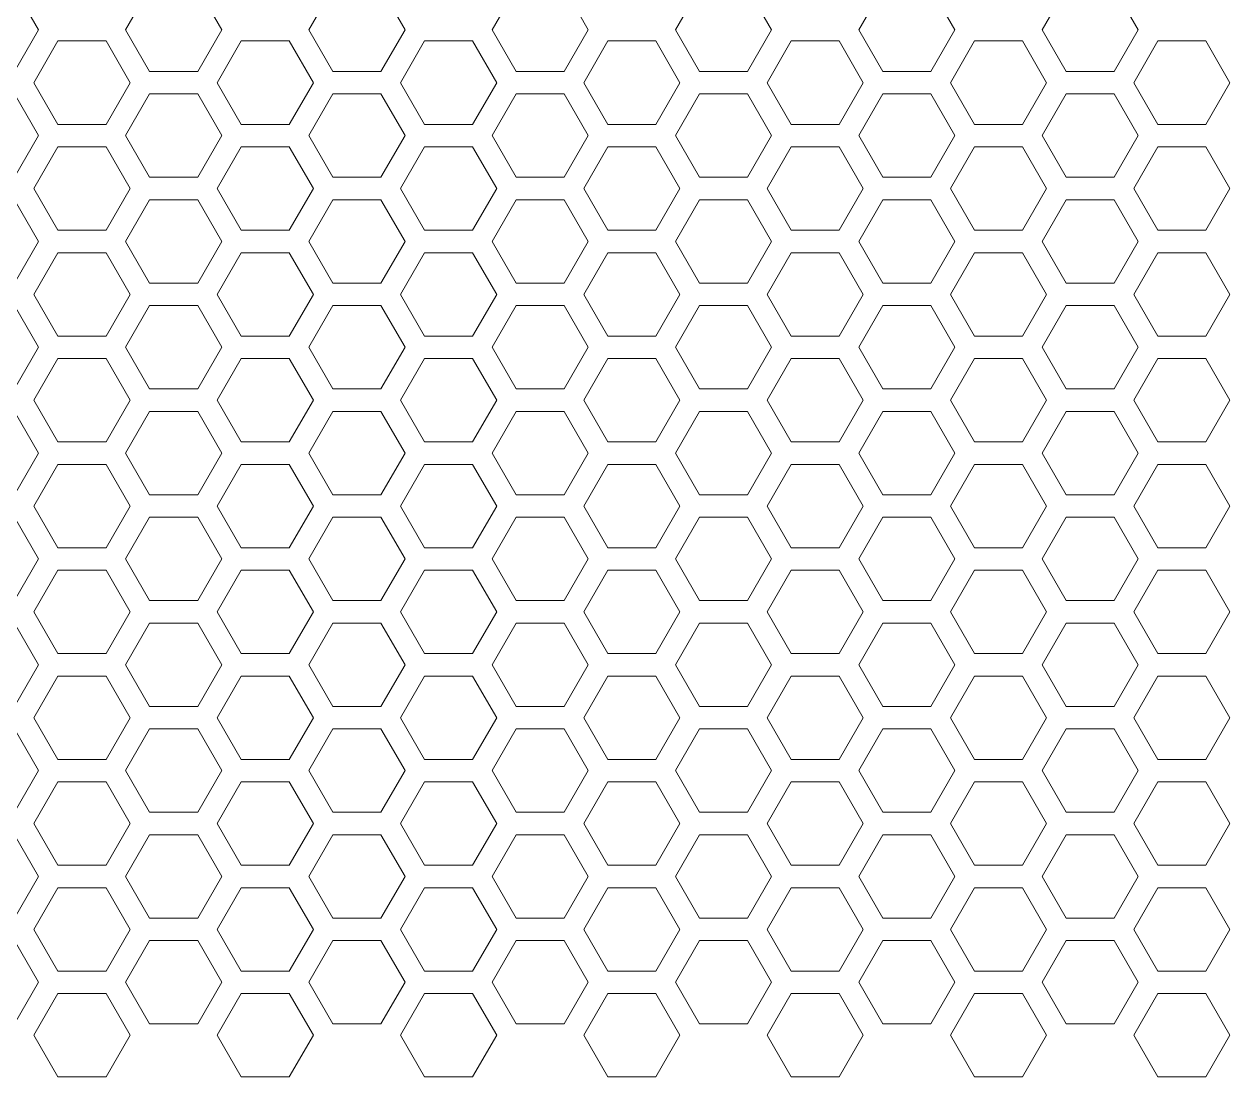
# Model space of a CAD drawing. Header units: millimetres. Extents: x -10 to 46, y -17 to 110.
# Drawn here: x 10.18 to 16.45, y 27.98 to 33.45 of the extents above; entities that cross this region are included whole.
import ezdxf

# ---------------------------------------------------------------- set-up
doc = ezdxf.new("R2010")
doc.units = ezdxf.units.MM

msp = doc.modelspace()

# ---------------------------------------------------------------- linework, layer by layer
at = {"lineweight": 18}
for p, q in [((10.2581, 33.4224), (10.1331, 33.6389)), ((10.8358, 33.6389), (10.7108, 33.4224)), ((11.2108, 33.4224), (11.0858, 33.6389)), ((11.7884, 33.6389), (11.6634, 33.4224)), ((12.1634, 33.4224), (12.0384, 33.6389)), ((12.7411, 33.6389), (12.6161, 33.4224)), ((13.1161, 33.4224), (12.9911, 33.6389)), ((13.6937, 33.6389), (13.5687, 33.4224)), ((14.0688, 33.4224), (13.9438, 33.6389)), ((14.6464, 33.6389), (14.5214, 33.4224)), ((15.0214, 33.4224), (14.8964, 33.6389)), ((15.599, 33.6389), (15.474, 33.4224)), ((15.9741, 33.4224), (15.8491, 33.6389)), ((10.1331, 33.2058), (10.2581, 33.4224)), ((10.7108, 33.4224), (10.8358, 33.2058)), ((11.0858, 33.2058), (11.2108, 33.4224)), ((11.6634, 33.4224), (11.7884, 33.2058)), ((12.0384, 33.2058), (12.1634, 33.4224)), ((12.6161, 33.4224), (12.7411, 33.2058)), ((12.9911, 33.2058), (13.1161, 33.4224)), ((13.5687, 33.4224), (13.6937, 33.2058)), ((13.9438, 33.2058), (14.0688, 33.4224)), ((14.5214, 33.4224), (14.6464, 33.2058)), ((14.8964, 33.2058), (15.0214, 33.4224)), ((15.474, 33.4224), (15.599, 33.2058)), ((15.8491, 33.2058), (15.9741, 33.4224)), ((10.3595, 33.3639), (10.2345, 33.1473)), ((10.6095, 33.3639), (10.3595, 33.3639)), ((10.7345, 33.1473), (10.6095, 33.3639)), ((11.3121, 33.3639), (11.1871, 33.1473)), ((11.5621, 33.3639), (11.3121, 33.3639)), ((11.6871, 33.1473), (11.5621, 33.3639)), ((12.2648, 33.3639), (12.1398, 33.1473)), ((12.5148, 33.3639), (12.2648, 33.3639)), ((12.6398, 33.1473), (12.5148, 33.3639)), ((13.2174, 33.3639), (13.0924, 33.1473)), ((13.4674, 33.3639), (13.2174, 33.3639)), ((13.5924, 33.1473), (13.4674, 33.3639)), ((14.1701, 33.3639), (14.0451, 33.1473)), ((14.4201, 33.3639), (14.1701, 33.3639)), ((14.5451, 33.1473), (14.4201, 33.3639)), ((15.1227, 33.3639), (14.9977, 33.1473)), ((15.3727, 33.3639), (15.1227, 33.3639)), ((15.4977, 33.1473), (15.3727, 33.3639)), ((16.0754, 33.3639), (15.9504, 33.1473)), ((16.3254, 33.3639), (16.0754, 33.3639)), ((16.4504, 33.1473), (16.3254, 33.3639)), ((10.8358, 33.2058), (11.0858, 33.2058)), ((11.7884, 33.2058), (12.0384, 33.2058)), ((12.7411, 33.2058), (12.9911, 33.2058)), ((13.6937, 33.2058), (13.9438, 33.2058)), ((14.6464, 33.2058), (14.8964, 33.2058)), ((15.599, 33.2058), (15.8491, 33.2058)), ((10.2581, 32.8723), (10.1331, 33.0889)), ((10.2345, 33.1473), (10.3595, 32.9308)), ((10.6095, 32.9308), (10.7345, 33.1473)), ((10.8358, 33.0889), (10.7108, 32.8723)), ((11.0858, 33.0889), (10.8358, 33.0889)), ((11.2108, 32.8723), (11.0858, 33.0889)), ((11.1871, 33.1473), (11.3121, 32.9308)), ((11.5621, 32.9308), (11.6871, 33.1473)), ((11.7884, 33.0889), (11.6634, 32.8723)), ((12.0384, 33.0889), (11.7884, 33.0889)), ((12.1634, 32.8723), (12.0384, 33.0889)), ((12.1398, 33.1473), (12.2648, 32.9308)), ((12.5148, 32.9308), (12.6398, 33.1473)), ((12.7411, 33.0889), (12.6161, 32.8723)), ((12.9911, 33.0889), (12.7411, 33.0889)), ((13.1161, 32.8723), (12.9911, 33.0889)), ((13.0924, 33.1473), (13.2174, 32.9308)), ((13.4674, 32.9308), (13.5924, 33.1473)), ((13.6937, 33.0889), (13.5687, 32.8723)), ((13.9438, 33.0889), (13.6937, 33.0889)), ((14.0688, 32.8723), (13.9438, 33.0889)), ((14.0451, 33.1473), (14.1701, 32.9308)), ((14.4201, 32.9308), (14.5451, 33.1473)), ((14.6464, 33.0889), (14.5214, 32.8723)), ((14.8964, 33.0889), (14.6464, 33.0889)), ((15.0214, 32.8723), (14.8964, 33.0889)), ((14.9977, 33.1473), (15.1227, 32.9308)), ((15.3727, 32.9308), (15.4977, 33.1473)), ((15.599, 33.0889), (15.474, 32.8723)), ((15.8491, 33.0889), (15.599, 33.0889)), ((15.9741, 32.8723), (15.8491, 33.0889)), ((15.9504, 33.1473), (16.0754, 32.9308)), ((16.3254, 32.9308), (16.4504, 33.1473)), ((10.3595, 32.9308), (10.6095, 32.9308)), ((11.3121, 32.9308), (11.5621, 32.9308)), ((12.2648, 32.9308), (12.5148, 32.9308)), ((13.2174, 32.9308), (13.4674, 32.9308)), ((14.1701, 32.9308), (14.4201, 32.9308)), ((15.1227, 32.9308), (15.3727, 32.9308)), ((16.0754, 32.9308), (16.3254, 32.9308)), ((10.1331, 32.6558), (10.2581, 32.8723)), ((10.7108, 32.8723), (10.8358, 32.6558)), ((11.0858, 32.6558), (11.2108, 32.8723)), ((11.6634, 32.8723), (11.7884, 32.6558)), ((12.0384, 32.6558), (12.1634, 32.8723)), ((12.6161, 32.8723), (12.7411, 32.6558)), ((12.9911, 32.6558), (13.1161, 32.8723)), ((13.5687, 32.8723), (13.6937, 32.6558)), ((13.9438, 32.6558), (14.0688, 32.8723)), ((14.5214, 32.8723), (14.6464, 32.6558)), ((14.8964, 32.6558), (15.0214, 32.8723)), ((15.474, 32.8723), (15.599, 32.6558)), ((15.8491, 32.6558), (15.9741, 32.8723)), ((10.3595, 32.8138), (10.2345, 32.5973)), ((10.6095, 32.8138), (10.3595, 32.8138)), ((10.7345, 32.5973), (10.6095, 32.8138)), ((11.3121, 32.8138), (11.1871, 32.5973)), ((11.5621, 32.8138), (11.3121, 32.8138)), ((11.6871, 32.5973), (11.5621, 32.8138)), ((12.2648, 32.8138), (12.1398, 32.5973)), ((12.5148, 32.8138), (12.2648, 32.8138)), ((12.6398, 32.5973), (12.5148, 32.8138)), ((13.2174, 32.8138), (13.0924, 32.5973)), ((13.4674, 32.8138), (13.2174, 32.8138)), ((13.5924, 32.5973), (13.4674, 32.8138)), ((14.1701, 32.8138), (14.0451, 32.5973)), ((14.4201, 32.8138), (14.1701, 32.8138)), ((14.5451, 32.5973), (14.4201, 32.8138)), ((15.1227, 32.8138), (14.9977, 32.5973)), ((15.3727, 32.8138), (15.1227, 32.8138)), ((15.4977, 32.5973), (15.3727, 32.8138)), ((16.0754, 32.8138), (15.9504, 32.5973)), ((16.3254, 32.8138), (16.0754, 32.8138)), ((16.4504, 32.5973), (16.3254, 32.8138)), ((10.8358, 32.6558), (11.0858, 32.6558)), ((11.7884, 32.6558), (12.0384, 32.6558)), ((12.7411, 32.6558), (12.9911, 32.6558)), ((13.6937, 32.6558), (13.9438, 32.6558)), ((14.6464, 32.6558), (14.8964, 32.6558)), ((15.599, 32.6558), (15.8491, 32.6558)), ((10.2345, 32.5973), (10.3595, 32.3808)), ((10.6095, 32.3808), (10.7345, 32.5973)), ((11.1871, 32.5973), (11.3121, 32.3808)), ((11.5621, 32.3808), (11.6871, 32.5973)), ((12.1398, 32.5973), (12.2648, 32.3808)), ((12.5148, 32.3808), (12.6398, 32.5973)), ((13.0924, 32.5973), (13.2174, 32.3808)), ((13.4674, 32.3808), (13.5924, 32.5973)), ((14.0451, 32.5973), (14.1701, 32.3808)), ((14.4201, 32.3808), (14.5451, 32.5973)), ((14.9977, 32.5973), (15.1227, 32.3808)), ((15.3727, 32.3808), (15.4977, 32.5973)), ((15.9504, 32.5973), (16.0754, 32.3808)), ((16.3254, 32.3808), (16.4504, 32.5973)), ((10.2581, 32.3223), (10.1331, 32.5388)), ((10.8358, 32.5388), (10.7108, 32.3223)), ((11.0858, 32.5388), (10.8358, 32.5388)), ((11.2108, 32.3223), (11.0858, 32.5388)), ((11.7884, 32.5388), (11.6634, 32.3223)), ((12.0384, 32.5388), (11.7884, 32.5388)), ((12.1634, 32.3223), (12.0384, 32.5388)), ((12.7411, 32.5388), (12.6161, 32.3223)), ((12.9911, 32.5388), (12.7411, 32.5388)), ((13.1161, 32.3223), (12.9911, 32.5388)), ((13.6937, 32.5388), (13.5687, 32.3223)), ((13.9438, 32.5388), (13.6937, 32.5388)), ((14.0688, 32.3223), (13.9438, 32.5388)), ((14.6464, 32.5388), (14.5214, 32.3223)), ((14.8964, 32.5388), (14.6464, 32.5388)), ((15.0214, 32.3223), (14.8964, 32.5388)), ((15.599, 32.5388), (15.474, 32.3223)), ((15.8491, 32.5388), (15.599, 32.5388)), ((15.9741, 32.3223), (15.8491, 32.5388)), ((10.3595, 32.3808), (10.6095, 32.3808)), ((11.3121, 32.3808), (11.5621, 32.3808)), ((12.2648, 32.3808), (12.5148, 32.3808)), ((13.2174, 32.3808), (13.4674, 32.3808)), ((14.1701, 32.3808), (14.4201, 32.3808)), ((15.1227, 32.3808), (15.3727, 32.3808)), ((16.0754, 32.3808), (16.3254, 32.3808)), ((10.1331, 32.1058), (10.2581, 32.3223)), ((10.7108, 32.3223), (10.8358, 32.1058)), ((11.0858, 32.1058), (11.2108, 32.3223)), ((11.6634, 32.3223), (11.7884, 32.1058)), ((12.0384, 32.1058), (12.1634, 32.3223)), ((12.6161, 32.3223), (12.7411, 32.1058)), ((12.9911, 32.1058), (13.1161, 32.3223)), ((13.5687, 32.3223), (13.6937, 32.1058)), ((13.9438, 32.1058), (14.0688, 32.3223)), ((14.5214, 32.3223), (14.6464, 32.1058)), ((14.8964, 32.1058), (15.0214, 32.3223)), ((15.474, 32.3223), (15.599, 32.1058)), ((15.8491, 32.1058), (15.9741, 32.3223)), ((10.3595, 32.2638), (10.2345, 32.0473)), ((10.6095, 32.2638), (10.3595, 32.2638)), ((10.7345, 32.0473), (10.6095, 32.2638)), ((11.3121, 32.2638), (11.1871, 32.0473)), ((11.5621, 32.2638), (11.3121, 32.2638)), ((11.6871, 32.0473), (11.5621, 32.2638)), ((12.2648, 32.2638), (12.1398, 32.0473)), ((12.5148, 32.2638), (12.2648, 32.2638)), ((12.6398, 32.0473), (12.5148, 32.2638)), ((13.2174, 32.2638), (13.0924, 32.0473)), ((13.4674, 32.2638), (13.2174, 32.2638)), ((13.5924, 32.0473), (13.4674, 32.2638)), ((14.1701, 32.2638), (14.0451, 32.0473)), ((14.4201, 32.2638), (14.1701, 32.2638)), ((14.5451, 32.0473), (14.4201, 32.2638)), ((15.1227, 32.2638), (14.9977, 32.0473)), ((15.3727, 32.2638), (15.1227, 32.2638)), ((15.4977, 32.0473), (15.3727, 32.2638)), ((16.0754, 32.2638), (15.9504, 32.0473)), ((16.3254, 32.2638), (16.0754, 32.2638)), ((16.4504, 32.0473), (16.3254, 32.2638)), ((10.8358, 32.1058), (11.0858, 32.1058)), ((11.7884, 32.1058), (12.0384, 32.1058)), ((12.7411, 32.1058), (12.9911, 32.1058)), ((13.6937, 32.1058), (13.9438, 32.1058)), ((14.6464, 32.1058), (14.8964, 32.1058)), ((15.599, 32.1058), (15.8491, 32.1058)), ((10.2345, 32.0473), (10.3595, 31.8308)), ((10.6095, 31.8308), (10.7345, 32.0473)), ((11.1871, 32.0473), (11.3121, 31.8308)), ((11.5621, 31.8308), (11.6871, 32.0473)), ((12.1398, 32.0473), (12.2648, 31.8308)), ((12.5148, 31.8308), (12.6398, 32.0473)), ((13.0924, 32.0473), (13.2174, 31.8308)), ((13.4674, 31.8308), (13.5924, 32.0473)), ((14.0451, 32.0473), (14.1701, 31.8308)), ((14.4201, 31.8308), (14.5451, 32.0473)), ((14.9977, 32.0473), (15.1227, 31.8308)), ((15.3727, 31.8308), (15.4977, 32.0473)), ((15.9504, 32.0473), (16.0754, 31.8308)), ((16.3254, 31.8308), (16.4504, 32.0473)), ((10.2581, 31.7723), (10.1331, 31.9888)), ((10.8358, 31.9888), (10.7108, 31.7723)), ((11.0858, 31.9888), (10.8358, 31.9888)), ((11.2108, 31.7723), (11.0858, 31.9888)), ((11.7884, 31.9888), (11.6634, 31.7723)), ((12.0384, 31.9888), (11.7884, 31.9888)), ((12.1634, 31.7723), (12.0384, 31.9888)), ((12.7411, 31.9888), (12.6161, 31.7723)), ((12.9911, 31.9888), (12.7411, 31.9888)), ((13.1161, 31.7723), (12.9911, 31.9888)), ((13.6937, 31.9888), (13.5687, 31.7723)), ((13.9438, 31.9888), (13.6937, 31.9888)), ((14.0688, 31.7723), (13.9438, 31.9888)), ((14.6464, 31.9888), (14.5214, 31.7723)), ((14.8964, 31.9888), (14.6464, 31.9888)), ((15.0214, 31.7723), (14.8964, 31.9888)), ((15.599, 31.9888), (15.474, 31.7723)), ((15.8491, 31.9888), (15.599, 31.9888)), ((15.9741, 31.7723), (15.8491, 31.9888)), ((10.1331, 31.5558), (10.2581, 31.7723)), ((10.3595, 31.8308), (10.6095, 31.8308)), ((10.7108, 31.7723), (10.8358, 31.5558)), ((11.0858, 31.5558), (11.2108, 31.7723)), ((11.3121, 31.8308), (11.5621, 31.8308)), ((11.6634, 31.7723), (11.7884, 31.5558)), ((12.0384, 31.5558), (12.1634, 31.7723)), ((12.2648, 31.8308), (12.5148, 31.8308)), ((12.6161, 31.7723), (12.7411, 31.5558)), ((12.9911, 31.5558), (13.1161, 31.7723)), ((13.2174, 31.8308), (13.4674, 31.8308)), ((13.5687, 31.7723), (13.6937, 31.5558)), ((13.9438, 31.5558), (14.0688, 31.7723)), ((14.1701, 31.8308), (14.4201, 31.8308)), ((14.5214, 31.7723), (14.6464, 31.5558)), ((14.8964, 31.5558), (15.0214, 31.7723)), ((15.1227, 31.8308), (15.3727, 31.8308)), ((15.474, 31.7723), (15.599, 31.5558)), ((15.8491, 31.5558), (15.9741, 31.7723)), ((16.0754, 31.8308), (16.3254, 31.8308)), ((10.3595, 31.7138), (10.2345, 31.4973)), ((10.6095, 31.7138), (10.3595, 31.7138)), ((10.7345, 31.4973), (10.6095, 31.7138)), ((11.3121, 31.7138), (11.1871, 31.4973)), ((11.5621, 31.7138), (11.3121, 31.7138)), ((11.6871, 31.4973), (11.5621, 31.7138)), ((12.2648, 31.7138), (12.1398, 31.4973)), ((12.5148, 31.7138), (12.2648, 31.7138)), ((12.6398, 31.4973), (12.5148, 31.7138)), ((13.2174, 31.7138), (13.0924, 31.4973)), ((13.4674, 31.7138), (13.2174, 31.7138)), ((13.5924, 31.4973), (13.4674, 31.7138)), ((14.1701, 31.7138), (14.0451, 31.4973)), ((14.4201, 31.7138), (14.1701, 31.7138)), ((14.5451, 31.4973), (14.4201, 31.7138)), ((15.1227, 31.7138), (14.9977, 31.4973)), ((15.3727, 31.7138), (15.1227, 31.7138)), ((15.4977, 31.4973), (15.3727, 31.7138)), ((16.0754, 31.7138), (15.9504, 31.4973)), ((16.3254, 31.7138), (16.0754, 31.7138)), ((16.4504, 31.4973), (16.3254, 31.7138)), ((10.8358, 31.5558), (11.0858, 31.5558)), ((11.7884, 31.5558), (12.0384, 31.5558)), ((12.7411, 31.5558), (12.9911, 31.5558)), ((13.6937, 31.5558), (13.9438, 31.5558)), ((14.6464, 31.5558), (14.8964, 31.5558)), ((15.599, 31.5558), (15.8491, 31.5558)), ((10.2345, 31.4973), (10.3595, 31.2808)), ((10.6095, 31.2808), (10.7345, 31.4973)), ((11.1871, 31.4973), (11.3121, 31.2808)), ((11.5621, 31.2808), (11.6871, 31.4973)), ((12.1398, 31.4973), (12.2648, 31.2808)), ((12.5148, 31.2808), (12.6398, 31.4973)), ((13.0924, 31.4973), (13.2174, 31.2808)), ((13.4674, 31.2808), (13.5924, 31.4973)), ((14.0451, 31.4973), (14.1701, 31.2808)), ((14.4201, 31.2808), (14.5451, 31.4973)), ((14.9977, 31.4973), (15.1227, 31.2808)), ((15.3727, 31.2808), (15.4977, 31.4973)), ((15.9504, 31.4973), (16.0754, 31.2808)), ((16.3254, 31.2808), (16.4504, 31.4973)), ((10.2581, 31.2223), (10.1331, 31.4388)), ((10.8358, 31.4388), (10.7108, 31.2223)), ((11.0858, 31.4388), (10.8358, 31.4388)), ((11.2108, 31.2223), (11.0858, 31.4388)), ((11.7884, 31.4388), (11.6634, 31.2223)), ((12.0384, 31.4388), (11.7884, 31.4388)), ((12.1634, 31.2223), (12.0384, 31.4388)), ((12.7411, 31.4388), (12.6161, 31.2223)), ((12.9911, 31.4388), (12.7411, 31.4388)), ((13.1161, 31.2223), (12.9911, 31.4388)), ((13.6937, 31.4388), (13.5687, 31.2223)), ((13.9438, 31.4388), (13.6937, 31.4388)), ((14.0688, 31.2223), (13.9438, 31.4388)), ((14.6464, 31.4388), (14.5214, 31.2223)), ((14.8964, 31.4388), (14.6464, 31.4388)), ((15.0214, 31.2223), (14.8964, 31.4388)), ((15.599, 31.4388), (15.474, 31.2223)), ((15.8491, 31.4388), (15.599, 31.4388)), ((15.9741, 31.2223), (15.8491, 31.4388)), ((10.3595, 31.2808), (10.6095, 31.2808)), ((11.3121, 31.2808), (11.5621, 31.2808)), ((12.2648, 31.2808), (12.5148, 31.2808)), ((13.2174, 31.2808), (13.4674, 31.2808)), ((14.1701, 31.2808), (14.4201, 31.2808)), ((15.1227, 31.2808), (15.3727, 31.2808)), ((16.0754, 31.2808), (16.3254, 31.2808)), ((10.1331, 31.0058), (10.2581, 31.2223)), ((10.7108, 31.2223), (10.8358, 31.0058)), ((11.0858, 31.0058), (11.2108, 31.2223)), ((11.6634, 31.2223), (11.7884, 31.0058)), ((12.0384, 31.0058), (12.1634, 31.2223)), ((12.6161, 31.2223), (12.7411, 31.0058)), ((12.9911, 31.0058), (13.1161, 31.2223)), ((13.5687, 31.2223), (13.6937, 31.0058)), ((13.9438, 31.0058), (14.0688, 31.2223)), ((14.5214, 31.2223), (14.6464, 31.0058)), ((14.8964, 31.0058), (15.0214, 31.2223)), ((15.474, 31.2223), (15.599, 31.0058)), ((15.8491, 31.0058), (15.9741, 31.2223)), ((10.3595, 31.1638), (10.2345, 30.9473)), ((10.6095, 31.1638), (10.3595, 31.1638)), ((10.7345, 30.9473), (10.6095, 31.1638)), ((11.3121, 31.1638), (11.1871, 30.9473)), ((11.5621, 31.1638), (11.3121, 31.1638)), ((11.6871, 30.9473), (11.5621, 31.1638)), ((12.2648, 31.1638), (12.1398, 30.9473)), ((12.5148, 31.1638), (12.2648, 31.1638)), ((12.6398, 30.9473), (12.5148, 31.1638)), ((13.2174, 31.1638), (13.0924, 30.9473)), ((13.4674, 31.1638), (13.2174, 31.1638)), ((13.5924, 30.9473), (13.4674, 31.1638)), ((14.1701, 31.1638), (14.0451, 30.9473)), ((14.4201, 31.1638), (14.1701, 31.1638)), ((14.5451, 30.9473), (14.4201, 31.1638)), ((15.1227, 31.1638), (14.9977, 30.9473)), ((15.3727, 31.1638), (15.1227, 31.1638)), ((15.4977, 30.9473), (15.3727, 31.1638)), ((16.0754, 31.1638), (15.9504, 30.9473)), ((16.3254, 31.1638), (16.0754, 31.1638)), ((16.4504, 30.9473), (16.3254, 31.1638)), ((10.8358, 31.0058), (11.0858, 31.0058)), ((11.7884, 31.0058), (12.0384, 31.0058)), ((12.7411, 31.0058), (12.9911, 31.0058)), ((13.6937, 31.0058), (13.9438, 31.0058)), ((14.6464, 31.0058), (14.8964, 31.0058)), ((15.599, 31.0058), (15.8491, 31.0058)), ((10.2345, 30.9473), (10.3595, 30.7308)), ((10.6095, 30.7308), (10.7345, 30.9473)), ((11.1871, 30.9473), (11.3121, 30.7308)), ((11.5621, 30.7308), (11.6871, 30.9473)), ((12.1398, 30.9473), (12.2648, 30.7308)), ((12.5148, 30.7308), (12.6398, 30.9473)), ((13.0924, 30.9473), (13.2174, 30.7308)), ((13.4674, 30.7308), (13.5924, 30.9473)), ((14.0451, 30.9473), (14.1701, 30.7308)), ((14.4201, 30.7308), (14.5451, 30.9473)), ((14.9977, 30.9473), (15.1227, 30.7308)), ((15.3727, 30.7308), (15.4977, 30.9473)), ((15.9504, 30.9473), (16.0754, 30.7308)), ((16.3254, 30.7308), (16.4504, 30.9473)), ((10.2581, 30.6723), (10.1331, 30.8888)), ((10.8358, 30.8888), (10.7108, 30.6723)), ((11.0858, 30.8888), (10.8358, 30.8888)), ((11.2108, 30.6723), (11.0858, 30.8888)), ((11.7884, 30.8888), (11.6634, 30.6723)), ((12.0384, 30.8888), (11.7884, 30.8888)), ((12.1634, 30.6723), (12.0384, 30.8888)), ((12.7411, 30.8888), (12.6161, 30.6723)), ((12.9911, 30.8888), (12.7411, 30.8888)), ((13.1161, 30.6723), (12.9911, 30.8888)), ((13.6937, 30.8888), (13.5687, 30.6723)), ((13.9438, 30.8888), (13.6937, 30.8888)), ((14.0688, 30.6723), (13.9438, 30.8888)), ((14.6464, 30.8888), (14.5214, 30.6723)), ((14.8964, 30.8888), (14.6464, 30.8888)), ((15.0214, 30.6723), (14.8964, 30.8888)), ((15.599, 30.8888), (15.474, 30.6723)), ((15.8491, 30.8888), (15.599, 30.8888)), ((15.9741, 30.6723), (15.8491, 30.8888)), ((10.3595, 30.7308), (10.6095, 30.7308)), ((11.3121, 30.7308), (11.5621, 30.7308)), ((12.2648, 30.7308), (12.5148, 30.7308)), ((13.2174, 30.7308), (13.4674, 30.7308)), ((14.1701, 30.7308), (14.4201, 30.7308)), ((15.1227, 30.7308), (15.3727, 30.7308)), ((16.0754, 30.7308), (16.3254, 30.7308)), ((10.1331, 30.4558), (10.2581, 30.6723)), ((10.7108, 30.6723), (10.8358, 30.4558)), ((11.0858, 30.4558), (11.2108, 30.6723)), ((11.6634, 30.6723), (11.7884, 30.4558)), ((12.0384, 30.4558), (12.1634, 30.6723)), ((12.6161, 30.6723), (12.7411, 30.4558)), ((12.9911, 30.4558), (13.1161, 30.6723)), ((13.5687, 30.6723), (13.6937, 30.4558)), ((13.9438, 30.4558), (14.0688, 30.6723)), ((14.5214, 30.6723), (14.6464, 30.4558)), ((14.8964, 30.4558), (15.0214, 30.6723)), ((15.474, 30.6723), (15.599, 30.4558)), ((15.8491, 30.4558), (15.9741, 30.6723)), ((10.3595, 30.6138), (10.2345, 30.3973)), ((10.6095, 30.6138), (10.3595, 30.6138)), ((10.7345, 30.3973), (10.6095, 30.6138)), ((11.3121, 30.6138), (11.1871, 30.3973)), ((11.5621, 30.6138), (11.3121, 30.6138)), ((11.6871, 30.3973), (11.5621, 30.6138)), ((12.2648, 30.6138), (12.1398, 30.3973)), ((12.5148, 30.6138), (12.2648, 30.6138)), ((12.6398, 30.3973), (12.5148, 30.6138)), ((13.2174, 30.6138), (13.0924, 30.3973)), ((13.4674, 30.6138), (13.2174, 30.6138)), ((13.5924, 30.3973), (13.4674, 30.6138)), ((14.1701, 30.6138), (14.0451, 30.3973)), ((14.4201, 30.6138), (14.1701, 30.6138)), ((14.5451, 30.3973), (14.4201, 30.6138)), ((15.1227, 30.6138), (14.9977, 30.3973)), ((15.3727, 30.6138), (15.1227, 30.6138)), ((15.4977, 30.3973), (15.3727, 30.6138)), ((16.0754, 30.6138), (15.9504, 30.3973)), ((16.3254, 30.6138), (16.0754, 30.6138)), ((16.4504, 30.3973), (16.3254, 30.6138)), ((10.8358, 30.4558), (11.0858, 30.4558)), ((11.7884, 30.4558), (12.0384, 30.4558)), ((12.7411, 30.4558), (12.9911, 30.4558)), ((13.6937, 30.4558), (13.9438, 30.4558)), ((14.6464, 30.4558), (14.8964, 30.4558)), ((15.599, 30.4558), (15.8491, 30.4558)), ((10.2345, 30.3973), (10.3595, 30.1808)), ((10.6095, 30.1808), (10.7345, 30.3973)), ((11.1871, 30.3973), (11.3121, 30.1808)), ((11.5621, 30.1808), (11.6871, 30.3973)), ((12.1398, 30.3973), (12.2648, 30.1808)), ((12.5148, 30.1808), (12.6398, 30.3973)), ((13.0924, 30.3973), (13.2174, 30.1808)), ((13.4674, 30.1808), (13.5924, 30.3973)), ((14.0451, 30.3973), (14.1701, 30.1808)), ((14.4201, 30.1808), (14.5451, 30.3973)), ((14.9977, 30.3973), (15.1227, 30.1808)), ((15.3727, 30.1808), (15.4977, 30.3973)), ((15.9504, 30.3973), (16.0754, 30.1808)), ((16.3254, 30.1808), (16.4504, 30.3973)), ((10.2581, 30.1223), (10.1331, 30.3388)), ((10.8358, 30.3388), (10.7108, 30.1223)), ((11.0858, 30.3388), (10.8358, 30.3388)), ((11.2108, 30.1223), (11.0858, 30.3388)), ((11.7884, 30.3388), (11.6634, 30.1223)), ((12.0384, 30.3388), (11.7884, 30.3388)), ((12.1634, 30.1223), (12.0384, 30.3388)), ((12.7411, 30.3388), (12.6161, 30.1223)), ((12.9911, 30.3388), (12.7411, 30.3388)), ((13.1161, 30.1223), (12.9911, 30.3388)), ((13.6937, 30.3388), (13.5687, 30.1223)), ((13.9438, 30.3388), (13.6937, 30.3388)), ((14.0688, 30.1223), (13.9438, 30.3388)), ((14.6464, 30.3388), (14.5214, 30.1223)), ((14.8964, 30.3388), (14.6464, 30.3388)), ((15.0214, 30.1223), (14.8964, 30.3388)), ((15.599, 30.3388), (15.474, 30.1223)), ((15.8491, 30.3388), (15.599, 30.3388)), ((15.9741, 30.1223), (15.8491, 30.3388)), ((10.3595, 30.1808), (10.6095, 30.1808)), ((11.3121, 30.1808), (11.5621, 30.1808)), ((12.2648, 30.1808), (12.5148, 30.1808)), ((13.2174, 30.1808), (13.4674, 30.1808)), ((14.1701, 30.1808), (14.4201, 30.1808)), ((15.1227, 30.1808), (15.3727, 30.1808)), ((16.0754, 30.1808), (16.3254, 30.1808)), ((10.1331, 29.9058), (10.2581, 30.1223)), ((10.7108, 30.1223), (10.8358, 29.9058)), ((11.0858, 29.9058), (11.2108, 30.1223)), ((11.6634, 30.1223), (11.7884, 29.9058)), ((12.0384, 29.9058), (12.1634, 30.1223)), ((12.6161, 30.1223), (12.7411, 29.9058)), ((12.9911, 29.9058), (13.1161, 30.1223)), ((13.5687, 30.1223), (13.6937, 29.9058)), ((13.9438, 29.9058), (14.0688, 30.1223)), ((14.5214, 30.1223), (14.6464, 29.9058)), ((14.8964, 29.9058), (15.0214, 30.1223)), ((15.474, 30.1223), (15.599, 29.9058)), ((15.8491, 29.9058), (15.9741, 30.1223)), ((10.3595, 30.0638), (10.2345, 29.8473)), ((10.6095, 30.0638), (10.3595, 30.0638)), ((10.7345, 29.8473), (10.6095, 30.0638)), ((11.3121, 30.0638), (11.1871, 29.8473)), ((11.5621, 30.0638), (11.3121, 30.0638)), ((11.6871, 29.8473), (11.5621, 30.0638)), ((12.2648, 30.0638), (12.1398, 29.8473)), ((12.5148, 30.0638), (12.2648, 30.0638)), ((12.6398, 29.8473), (12.5148, 30.0638)), ((13.2174, 30.0638), (13.0924, 29.8473)), ((13.4674, 30.0638), (13.2174, 30.0638)), ((13.5924, 29.8473), (13.4674, 30.0638)), ((14.1701, 30.0638), (14.0451, 29.8473)), ((14.4201, 30.0638), (14.1701, 30.0638)), ((14.5451, 29.8473), (14.4201, 30.0638)), ((15.1227, 30.0638), (14.9977, 29.8473)), ((15.3727, 30.0638), (15.1227, 30.0638)), ((15.4977, 29.8473), (15.3727, 30.0638)), ((16.0754, 30.0638), (15.9504, 29.8473)), ((16.3254, 30.0638), (16.0754, 30.0638)), ((16.4504, 29.8473), (16.3254, 30.0638)), ((10.8358, 29.9058), (11.0858, 29.9058)), ((11.7884, 29.9058), (12.0384, 29.9058)), ((12.7411, 29.9058), (12.9911, 29.9058)), ((13.6937, 29.9058), (13.9438, 29.9058)), ((14.6464, 29.9058), (14.8964, 29.9058)), ((15.599, 29.9058), (15.8491, 29.9058)), ((10.2345, 29.8473), (10.3595, 29.6308)), ((10.6095, 29.6308), (10.7345, 29.8473)), ((11.1871, 29.8473), (11.3121, 29.6308)), ((11.5621, 29.6308), (11.6871, 29.8473)), ((12.1398, 29.8473), (12.2648, 29.6308)), ((12.5148, 29.6308), (12.6398, 29.8473)), ((13.0924, 29.8473), (13.2174, 29.6308)), ((13.4674, 29.6308), (13.5924, 29.8473)), ((14.0451, 29.8473), (14.1701, 29.6308)), ((14.4201, 29.6308), (14.5451, 29.8473)), ((14.9977, 29.8473), (15.1227, 29.6308)), ((15.3727, 29.6308), (15.4977, 29.8473)), ((15.9504, 29.8473), (16.0754, 29.6308)), ((16.3254, 29.6308), (16.4504, 29.8473)), ((10.2581, 29.5723), (10.1331, 29.7888)), ((10.8358, 29.7888), (10.7108, 29.5723)), ((11.0858, 29.7888), (10.8358, 29.7888)), ((11.2108, 29.5723), (11.0858, 29.7888)), ((11.7884, 29.7888), (11.6634, 29.5723)), ((12.0384, 29.7888), (11.7884, 29.7888)), ((12.1634, 29.5723), (12.0384, 29.7888)), ((12.7411, 29.7888), (12.6161, 29.5723)), ((12.9911, 29.7888), (12.7411, 29.7888)), ((13.1161, 29.5723), (12.9911, 29.7888)), ((13.6937, 29.7888), (13.5687, 29.5723)), ((13.9438, 29.7888), (13.6937, 29.7888)), ((14.0688, 29.5723), (13.9438, 29.7888)), ((14.6464, 29.7888), (14.5214, 29.5723)), ((14.8964, 29.7888), (14.6464, 29.7888)), ((15.0214, 29.5723), (14.8964, 29.7888)), ((15.599, 29.7888), (15.474, 29.5723)), ((15.8491, 29.7888), (15.599, 29.7888)), ((15.9741, 29.5723), (15.8491, 29.7888)), ((10.3595, 29.6308), (10.6095, 29.6308)), ((11.3121, 29.6308), (11.5621, 29.6308)), ((12.2648, 29.6308), (12.5148, 29.6308)), ((13.2174, 29.6308), (13.4674, 29.6308)), ((14.1701, 29.6308), (14.4201, 29.6308)), ((15.1227, 29.6308), (15.3727, 29.6308)), ((16.0754, 29.6308), (16.3254, 29.6308)), ((10.1331, 29.3557), (10.2581, 29.5723)), ((10.7108, 29.5723), (10.8358, 29.3557)), ((11.0858, 29.3557), (11.2108, 29.5723)), ((11.6634, 29.5723), (11.7884, 29.3557)), ((12.0384, 29.3557), (12.1634, 29.5723)), ((12.6161, 29.5723), (12.7411, 29.3557)), ((12.9911, 29.3557), (13.1161, 29.5723)), ((13.5687, 29.5723), (13.6937, 29.3557)), ((13.9438, 29.3557), (14.0688, 29.5723)), ((14.5214, 29.5723), (14.6464, 29.3557)), ((14.8964, 29.3557), (15.0214, 29.5723)), ((15.474, 29.5723), (15.599, 29.3557)), ((15.8491, 29.3557), (15.9741, 29.5723)), ((10.3595, 29.5138), (10.2345, 29.2973)), ((10.6095, 29.5138), (10.3595, 29.5138)), ((10.7345, 29.2973), (10.6095, 29.5138)), ((11.3121, 29.5138), (11.1871, 29.2973)), ((11.5621, 29.5138), (11.3121, 29.5138)), ((11.6871, 29.2973), (11.5621, 29.5138)), ((12.2648, 29.5138), (12.1398, 29.2973)), ((12.5148, 29.5138), (12.2648, 29.5138)), ((12.6398, 29.2973), (12.5148, 29.5138)), ((13.2174, 29.5138), (13.0924, 29.2973)), ((13.4674, 29.5138), (13.2174, 29.5138)), ((13.5924, 29.2973), (13.4674, 29.5138)), ((14.1701, 29.5138), (14.0451, 29.2973)), ((14.4201, 29.5138), (14.1701, 29.5138)), ((14.5451, 29.2973), (14.4201, 29.5138)), ((15.1227, 29.5138), (14.9977, 29.2973)), ((15.3727, 29.5138), (15.1227, 29.5138)), ((15.4977, 29.2973), (15.3727, 29.5138)), ((16.0754, 29.5138), (15.9504, 29.2973)), ((16.3254, 29.5138), (16.0754, 29.5138)), ((16.4504, 29.2973), (16.3254, 29.5138)), ((10.8358, 29.3557), (11.0858, 29.3557)), ((11.7884, 29.3557), (12.0384, 29.3557)), ((12.7411, 29.3557), (12.9911, 29.3557)), ((13.6937, 29.3557), (13.9438, 29.3557)), ((14.6464, 29.3557), (14.8964, 29.3557)), ((15.599, 29.3557), (15.8491, 29.3557)), ((10.2345, 29.2973), (10.3595, 29.0807)), ((10.6095, 29.0807), (10.7345, 29.2973)), ((11.1871, 29.2973), (11.3121, 29.0807)), ((11.5621, 29.0807), (11.6871, 29.2973)), ((12.1398, 29.2973), (12.2648, 29.0807)), ((12.5148, 29.0807), (12.6398, 29.2973)), ((13.0924, 29.2973), (13.2174, 29.0807)), ((13.4674, 29.0807), (13.5924, 29.2973)), ((14.0451, 29.2973), (14.1701, 29.0807)), ((14.4201, 29.0807), (14.5451, 29.2973)), ((14.9977, 29.2973), (15.1227, 29.0807)), ((15.3727, 29.0807), (15.4977, 29.2973)), ((15.9504, 29.2973), (16.0754, 29.0807)), ((16.3254, 29.0807), (16.4504, 29.2973)), ((10.2581, 29.0222), (10.1331, 29.2388)), ((10.8358, 29.2388), (10.7108, 29.0222)), ((11.0858, 29.2388), (10.8358, 29.2388)), ((11.2108, 29.0222), (11.0858, 29.2388)), ((11.7884, 29.2388), (11.6634, 29.0222)), ((12.0384, 29.2388), (11.7884, 29.2388)), ((12.1634, 29.0222), (12.0384, 29.2388)), ((12.7411, 29.2388), (12.6161, 29.0222)), ((12.9911, 29.2388), (12.7411, 29.2388)), ((13.1161, 29.0222), (12.9911, 29.2388)), ((13.6937, 29.2388), (13.5687, 29.0222)), ((13.9438, 29.2388), (13.6937, 29.2388)), ((14.0688, 29.0222), (13.9438, 29.2388)), ((14.6464, 29.2388), (14.5214, 29.0222)), ((14.8964, 29.2388), (14.6464, 29.2388)), ((15.0214, 29.0222), (14.8964, 29.2388)), ((15.599, 29.2388), (15.474, 29.0222)), ((15.8491, 29.2388), (15.599, 29.2388)), ((15.9741, 29.0222), (15.8491, 29.2388)), ((10.3595, 29.0807), (10.6095, 29.0807)), ((11.3121, 29.0807), (11.5621, 29.0807)), ((12.2648, 29.0807), (12.5148, 29.0807)), ((13.2174, 29.0807), (13.4674, 29.0807)), ((14.1701, 29.0807), (14.4201, 29.0807)), ((15.1227, 29.0807), (15.3727, 29.0807)), ((16.0754, 29.0807), (16.3254, 29.0807)), ((10.1331, 28.8057), (10.2581, 29.0222)), ((10.7108, 29.0222), (10.8358, 28.8057)), ((11.0858, 28.8057), (11.2108, 29.0222)), ((11.6634, 29.0222), (11.7884, 28.8057)), ((12.0384, 28.8057), (12.1634, 29.0222)), ((12.6161, 29.0222), (12.7411, 28.8057)), ((12.9911, 28.8057), (13.1161, 29.0222)), ((13.5687, 29.0222), (13.6937, 28.8057)), ((13.9438, 28.8057), (14.0688, 29.0222)), ((14.5214, 29.0222), (14.6464, 28.8057)), ((14.8964, 28.8057), (15.0214, 29.0222)), ((15.474, 29.0222), (15.599, 28.8057)), ((15.8491, 28.8057), (15.9741, 29.0222)), ((10.3595, 28.9637), (10.2345, 28.7472)), ((10.6095, 28.9637), (10.3595, 28.9637)), ((10.7345, 28.7472), (10.6095, 28.9637)), ((11.3121, 28.9637), (11.1871, 28.7472)), ((11.5621, 28.9637), (11.3121, 28.9637)), ((11.6871, 28.7472), (11.5621, 28.9637)), ((12.2648, 28.9637), (12.1398, 28.7472)), ((12.5148, 28.9637), (12.2648, 28.9637)), ((12.6398, 28.7472), (12.5148, 28.9637)), ((13.2174, 28.9637), (13.0924, 28.7472)), ((13.4674, 28.9637), (13.2174, 28.9637)), ((13.5924, 28.7472), (13.4674, 28.9637)), ((14.1701, 28.9637), (14.0451, 28.7472)), ((14.4201, 28.9637), (14.1701, 28.9637)), ((14.5451, 28.7472), (14.4201, 28.9637)), ((15.1227, 28.9637), (14.9977, 28.7472)), ((15.3727, 28.9637), (15.1227, 28.9637)), ((15.4977, 28.7472), (15.3727, 28.9637)), ((16.0754, 28.9637), (15.9504, 28.7472)), ((16.3254, 28.9637), (16.0754, 28.9637)), ((16.4504, 28.7472), (16.3254, 28.9637)), ((10.8358, 28.8057), (11.0858, 28.8057)), ((11.7884, 28.8057), (12.0384, 28.8057)), ((12.7411, 28.8057), (12.9911, 28.8057)), ((13.6937, 28.8057), (13.9438, 28.8057)), ((14.6464, 28.8057), (14.8964, 28.8057)), ((15.599, 28.8057), (15.8491, 28.8057)), ((10.2345, 28.7472), (10.3595, 28.5307)), ((10.6095, 28.5307), (10.7345, 28.7472)), ((11.1871, 28.7472), (11.3121, 28.5307)), ((11.5621, 28.5307), (11.6871, 28.7472)), ((12.1398, 28.7472), (12.2648, 28.5307)), ((12.5148, 28.5307), (12.6398, 28.7472)), ((13.0924, 28.7472), (13.2174, 28.5307)), ((13.4674, 28.5307), (13.5924, 28.7472)), ((14.0451, 28.7472), (14.1701, 28.5307)), ((14.4201, 28.5307), (14.5451, 28.7472)), ((14.9977, 28.7472), (15.1227, 28.5307)), ((15.3727, 28.5307), (15.4977, 28.7472)), ((15.9504, 28.7472), (16.0754, 28.5307)), ((16.3254, 28.5307), (16.4504, 28.7472)), ((10.2581, 28.4722), (10.1331, 28.6887)), ((10.8358, 28.6887), (10.7108, 28.4722)), ((11.0858, 28.6887), (10.8358, 28.6887)), ((11.2108, 28.4722), (11.0858, 28.6887)), ((11.7884, 28.6887), (11.6634, 28.4722)), ((12.0384, 28.6887), (11.7884, 28.6887)), ((12.1634, 28.4722), (12.0384, 28.6887)), ((12.7411, 28.6887), (12.6161, 28.4722)), ((12.9911, 28.6887), (12.7411, 28.6887)), ((13.1161, 28.4722), (12.9911, 28.6887)), ((13.6937, 28.6887), (13.5687, 28.4722)), ((13.9438, 28.6887), (13.6937, 28.6887)), ((14.0688, 28.4722), (13.9438, 28.6887)), ((14.6464, 28.6887), (14.5214, 28.4722)), ((14.8964, 28.6887), (14.6464, 28.6887)), ((15.0214, 28.4722), (14.8964, 28.6887)), ((15.599, 28.6887), (15.474, 28.4722)), ((15.8491, 28.6887), (15.599, 28.6887)), ((15.9741, 28.4722), (15.8491, 28.6887)), ((10.3595, 28.5307), (10.6095, 28.5307)), ((11.3121, 28.5307), (11.5621, 28.5307)), ((12.2648, 28.5307), (12.5148, 28.5307)), ((13.2174, 28.5307), (13.4674, 28.5307)), ((14.1701, 28.5307), (14.4201, 28.5307)), ((15.1227, 28.5307), (15.3727, 28.5307)), ((16.0754, 28.5307), (16.3254, 28.5307)), ((10.1331, 28.2557), (10.2581, 28.4722)), ((10.7108, 28.4722), (10.8358, 28.2557)), ((11.0858, 28.2557), (11.2108, 28.4722)), ((11.6634, 28.4722), (11.7884, 28.2557)), ((12.0384, 28.2557), (12.1634, 28.4722)), ((12.6161, 28.4722), (12.7411, 28.2557)), ((12.9911, 28.2557), (13.1161, 28.4722)), ((13.5687, 28.4722), (13.6937, 28.2557)), ((13.9438, 28.2557), (14.0688, 28.4722)), ((14.5214, 28.4722), (14.6464, 28.2557)), ((14.8964, 28.2557), (15.0214, 28.4722)), ((15.474, 28.4722), (15.599, 28.2557)), ((15.8491, 28.2557), (15.9741, 28.4722)), ((10.3595, 28.4137), (10.2345, 28.1972)), ((10.6095, 28.4137), (10.3595, 28.4137)), ((10.7345, 28.1972), (10.6095, 28.4137)), ((11.3121, 28.4137), (11.1871, 28.1972)), ((11.5621, 28.4137), (11.3121, 28.4137)), ((11.6871, 28.1972), (11.5621, 28.4137)), ((12.2648, 28.4137), (12.1398, 28.1972)), ((12.5148, 28.4137), (12.2648, 28.4137)), ((12.6398, 28.1972), (12.5148, 28.4137)), ((13.2174, 28.4137), (13.0924, 28.1972)), ((13.4674, 28.4137), (13.2174, 28.4137)), ((13.5924, 28.1972), (13.4674, 28.4137)), ((14.1701, 28.4137), (14.0451, 28.1972)), ((14.4201, 28.4137), (14.1701, 28.4137)), ((14.5451, 28.1972), (14.4201, 28.4137)), ((15.1227, 28.4137), (14.9977, 28.1972)), ((15.3727, 28.4137), (15.1227, 28.4137)), ((15.4977, 28.1972), (15.3727, 28.4137)), ((16.0754, 28.4137), (15.9504, 28.1972)), ((16.3254, 28.4137), (16.0754, 28.4137)), ((16.4504, 28.1972), (16.3254, 28.4137)), ((10.8358, 28.2557), (11.0858, 28.2557)), ((11.7884, 28.2557), (12.0384, 28.2557)), ((12.7411, 28.2557), (12.9911, 28.2557)), ((13.6937, 28.2557), (13.9438, 28.2557)), ((14.6464, 28.2557), (14.8964, 28.2557)), ((15.599, 28.2557), (15.8491, 28.2557)), ((10.2345, 28.1972), (10.3595, 27.9807)), ((10.6095, 27.9807), (10.7345, 28.1972)), ((11.1871, 28.1972), (11.3121, 27.9807)), ((11.5621, 27.9807), (11.6871, 28.1972)), ((12.1398, 28.1972), (12.2648, 27.9807)), ((12.5148, 27.9807), (12.6398, 28.1972)), ((13.0924, 28.1972), (13.2174, 27.9807)), ((13.4674, 27.9807), (13.5924, 28.1972)), ((14.0451, 28.1972), (14.1701, 27.9807)), ((14.4201, 27.9807), (14.5451, 28.1972)), ((14.9977, 28.1972), (15.1227, 27.9807)), ((15.3727, 27.9807), (15.4977, 28.1972)), ((15.9504, 28.1972), (16.0754, 27.9807)), ((16.3254, 27.9807), (16.4504, 28.1972)), ((10.3595, 27.9807), (10.6095, 27.9807)), ((11.3121, 27.9807), (11.5621, 27.9807)), ((12.2648, 27.9807), (12.5148, 27.9807)), ((13.2174, 27.9807), (13.4674, 27.9807)), ((14.1701, 27.9807), (14.4201, 27.9807)), ((15.1227, 27.9807), (15.3727, 27.9807)), ((16.0754, 27.9807), (16.3254, 27.9807))]:
    msp.add_line(p, q, dxfattribs=at)

doc.saveas('drawing.dxf')
